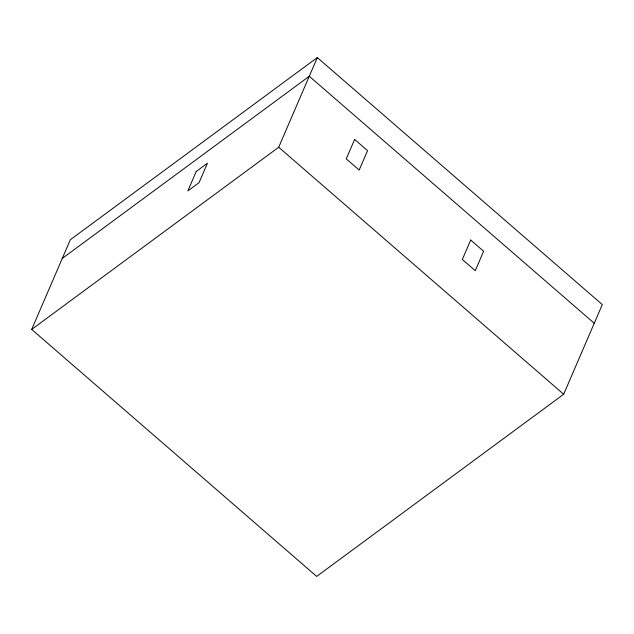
<?xml version="1.0" encoding="UTF-8"?>
<svg xmlns="http://www.w3.org/2000/svg" width="634" height="634" viewBox="0 0 634 634"><rect width="100%" height="100%" fill="white"/><g stroke="black" fill="none" stroke-linecap="round" stroke-linejoin="round"><path stroke-width="0.95" d="M31.7 329.418L70.319 239.755L317.317 57.583L602.3 304.582L563.681 394.245L316.683 576.417L31.7 329.418L278.698 147.246L317.317 57.583M62.267 258.434L309.273 76.262L594.256 323.269M278.698 147.246L563.681 394.245M196.223 171.489L187.854 190.921L199.068 182.655L207.437 163.223L196.223 171.489M354.62 139.432L346.259 158.857L359.193 170.07L367.562 150.638L354.62 139.432M470.697 240.032L462.329 259.464L475.262 270.67L483.631 251.246L470.697 240.032"/></g></svg>
